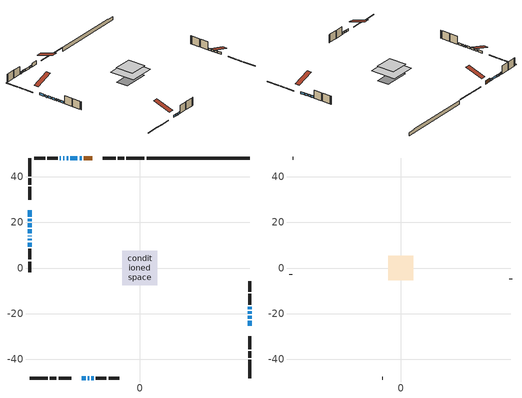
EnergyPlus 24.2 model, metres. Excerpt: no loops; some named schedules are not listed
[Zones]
conditioned space
 floor outside (Floor1 construction): -0.5,-0.5 -0.5,0.5 0.5,0.5 0.5,-0.5 z0.61
 floor adiabatic (AdiabaticFloorConstruction): -7.58,-7.58 -7.58,7.58 7.58,7.58 7.58,-7.58 z3.05
 floor foundation (Slab1 construction): -7.72,-3.55 -7.72,3.55 7.72,3.55 7.72,-3.55 z-1.75
 wall outside (RimJoist1 construction): 2.06,48.1 -5.82,48.1 / -48.1,-48.1 -40.22,-48.1 / -48.1,48.1 -48.1,40.22 / 48.1,-48.1 48.1,-40.22 z0.61:0.91
 wall outside (RimJoist2 construction): -6.75,48.1 -9.61,48.1 / -39.29,-48.1 -36.43,-48.1 / -48.1,39.29 -48.1,36.43 / 48.1,-39.29 48.1,-36.43 z0.61:0.91
 wall outside (RimJoist3 construction): -10.54,48.1 -16.14,48.1 / -35.5,-48.1 -29.9,-48.1 / -48.1,35.5 -48.1,29.9 / 48.1,-35.5 48.1,-29.9 z0.61:0.91
 wall outside (AdiabaticWallConstruction 1): -20.78,48.1 -24.48,48.1 z0.61:2.64
 wall outside (AdiabaticWallConstruction): -48.1,25.26 -48.1,22.45 / -25.41,48.1 -26.34,48.1 / -48.1,21.53 -48.1,20.41 / -48.1,19.49 -48.1,17.88 / -48.1,16.96 -48.1,15.14 / 48.1,-25.26 48.1,-23.06 / 48.1,-22.14 48.1,-20.83 / -25.26,-48.1 -23.67,-48.1 / -22.75,-48.1 -22.03,-48.1 / -27.27,48.1 -30.39,48.1 / -31.31,48.1 -32.03,48.1 / -48.1,14.21 -48.1,13.8 / -32.95,48.1 -33.55,48.1 / -34.48,48.1 -34.88,48.1 / -48.1,12.88 -48.1,12.08 / -48.1,11.15 -48.1,9.37 / 48.1,-19.91 48.1,-18.97 / 48.1,-18.04 48.1,-16.93 / -21.11,-48.1 -20.17,-48.1 z0.61:1.83
 wall outside (Wall1 construction): -35.81,48.1 -40.49,48.1 / -19.24,-48.1 -14.56,-48.1 / -48.1,8.44 -48.1,3.76 / 48.1,-16 48.1,-11.32 z0.61:5.49
 wall outside (Wall2 construction): -41.42,48.1 -46.03,48.1 / -13.63,-48.1 -9.02,-48.1 / -48.1,2.83 -48.1,-1.78 / 48.1,-10.39 48.1,-5.78 z0.61:5.49
 wall foundation (FoundationWall1 construction): 2.99,48.1,-1.75 2.99,48.1,0.61 43.59,48.1,0.61 43.59,48.1,0.23 48.1,48.1,0.23 48.1,48.1,-1.75
 window (WindowConstruction): -48.1,25.26 -48.1,22.46 z0.61:1.83
 window (WindowConstruction 6): -25.41,48.1 -26.34,48.1 z0.61:1.83
 window (WindowConstruction 7): -48.1,21.53 -48.1,20.41 z0.61:1.83
 window (WindowConstruction 8): -48.1,19.49 -48.1,17.89 z0.61:1.83
 window (WindowConstruction 9): -48.1,16.96 -48.1,15.14 z0.61:1.83
 window (WindowConstruction 10): 48.1,-25.26 48.1,-23.06 z0.61:1.83
 window (WindowConstruction 11): 48.1,-22.14 48.1,-20.83 z0.61:1.83
 window (WindowConstruction 12): -25.26,-48.1 -23.67,-48.1 z0.61:1.83
 window (WindowConstruction 13): -22.74,-48.1 -22.03,-48.1 z0.61:1.83
 window (WindowConstruction 14): -27.27,48.1 -30.39,48.1 z0.61:1.83
 window (WindowConstruction 15): -31.31,48.1 -32.03,48.1 z0.61:1.83
 window (WindowConstruction 16): -48.1,14.21 -48.1,13.81 z0.61:1.83
 window (WindowConstruction 17): -32.96,48.1 -33.55,48.1 z0.61:1.83
 window (WindowConstruction 18): -34.48,48.1 -34.88,48.1 z0.61:1.83
 window (WindowConstruction 1): -48.1,12.88 -48.1,12.08 z0.61:1.83
 window (WindowConstruction 2): -48.1,11.15 -48.1,9.37 z0.61:1.83
 window (WindowConstruction 3): 48.1,-19.9 48.1,-18.97 z0.61:1.83
 window (WindowConstruction 4): 48.1,-18.04 48.1,-16.93 z0.61:1.83
 window (WindowConstruction 5): -21.1,-48.1 -20.17,-48.1 z0.61:1.83
 door (Door): -20.78,48.1 -24.48,48.1 z0.61:2.64
 ceiling adiabatic (AdiabaticFloorConstruction): 7.58,-7.58 7.58,7.58 -7.58,7.58 -7.58,-7.58 z3.05
attic - vented
 floor to conditioned space (Floor2 construction Reversed): -5.43,-5.43 -5.43,5.43 5.43,5.43 5.43,-5.43 z5.49
 wall outside (Wall3 construction): -46.96,48.1 -47.17,48.1 / -8.09,-48.1 -7.88,-48.1 / -48.1,-2.71 -48.1,-2.92 / 48.1,-4.85 48.1,-4.64 z0.61:5.49
 roof outside (Roof1 construction): -19.85,48.1,5.49 -19.85,37.53,9.01 -17.07,37.53,9.01 -17.07,48.1,5.49; -26.18,-48.1,5.49 -26.18,-37.53,9.01 -28.97,-37.53,9.01 -28.97,-48.1,5.49; -48.1,26.18,5.49 -37.53,26.18,9.01 -37.53,28.97,9.01 -48.1,28.97,5.49; 48.1,-26.18,5.49 37.53,-26.18,9.01 37.53,-28.97,9.01 48.1,-28.97,5.49
[Building]
Building 1: Terrain=Suburbs
[Site:Location]
Moose Jaw CS_SK: Latitude {deg}=50.33; Longitude {deg}=-105.54; Time Zone {hr}=-6; Elevation {m}=577; Keep Site Location Information=Yes
[Site:GroundTemperature:Shallow]
-1.16478, -3.46141, -3.64533, -2.55546, 1.81975, 6.17459, 9.95, 12.3416, 12.5448, 10.5996, 6.92049, 2.69924
[Site:WaterMainsTemperature]
Calculation Method=Schedule; Temperature Schedule=mains temperature schedule
[Material] Roughness=Rough; Thermal Absorptance=0.9
Name | Thickness {m} | Conductivity {W/m-K} | Density {kg/m3} | Specific Heat {J/kg-K} | Solar Absorptance | Visible Absorptance
asphalt or fiberglass shingles | 0.00635 | 0.162714 | 1121.4 | 1465.45 | 0.84 | 0.84
ceiling loosefill ins | 0.254 | 0.0480833 | 16.02 | 1046.75 | 0.7 | 0.7
ceiling stud and cavity | 0.1397 | 0.116501 | 65.682 | 1177.47 | 0.7 | 0.7
concrete 4.0 in. | 0.1016 | 1.803125 | 2242.8 | 837.4 | 0.7 | 0.7
concrete 8.0 in. | 0.2032 | 1.803125 | 2242.8 | 837.4 | 0.7 | 0.7
door material | 0.04445 | 0.0451087 | 512.64 | 1214.23 | 0.7 | 0.7
exterior vertical ins | 0.00607534 | 0.029427 | 32.04 | 1214.23 | 0.7 | 0.7
floor covering | 0.0127 | 0.0433444 | 54.468 | 1339.84 | 0.6 | 0.6
floor rigid ins; rim joist rigid ins; wall rigid ins | 0.051816 | 0.029427 | 32.04 | 1214.23 | 0.7 | 0.7
floor rigid ins 1; wall rigid ins 1 | 0.512978 | 0.029427 | 32.04 | 1214.23 | 0.7 | 0.7
floor stud and cavity | 0.1397 | 0.102213 | 92.3553 | 1139.71 | 0.7 | 0.7
floor stud and cavity 1 | 0.1397 | 1.75129 | 37.0049 | 1207.88 | 0.7 | 0.7
furniture material conditioned space 1 | 0.1524 | 0.115458 | 640.8 | 1214.23 | 0.6 | 0.6
gypsum board | 0.0127 | 0.160291 | 801 | 837.4 | 0.6 | 0.6
gypsum board 1 | 0.0127 | 0.160291 | 801 | 837.4 | 0.7 | 0.7
osb sheathing 0.5 in. | 0.0127 | 0.115458 | 512.64 | 1214.23 | 0.7 | 0.7
osb sheathing 0.75 in. | 0.01905 | 0.115458 | 512.64 | 1214.23 | 0.7 | 0.7
osb sheathing 2.0 in. | 0.0508 | 0.115458 | 512.64 | 1214.23 | 0.7 | 0.7
rim joist stud and cavity | 0.0508 | 0.0440068 | 125.044 | 1163.47 | 0.6 | 0.6
rim joist stud and cavity 1 | 0.0508 | 0.271007 | 50.32683 | 1063.81 | 0.6 | 0.6
rim joist stud and cavity 2 | 0.0508 | 0.0310022 | 125.044 | 1163.47 | 0.6 | 0.6
wall stud and cavity | 0.1397 | 0.21045 | 139.0536 | 1170.24 | 0.7 | 0.7
wall stud and cavity 1 | 0.1397 | 0.216185 | 139.0536 | 1170.24 | 0.7 | 0.7
wall stud and cavity 2 | 0.0889 | 6.1454 | 50.32683 | 1063.81 | 0.6 | 0.6
wall stud and cavity 3 | 0.0889 | 0.380278 | 52.3479 | 1209.89 | 0.7 | 0.7
wall stud and cavity 4 | 0.0889 | 0.391764 | 83.0341 | 1211.67 | 0.7 | 0.7
wood siding | 0.0254 | 0.102417 | 544.68 | 1172.36 | 0 | 0
wood siding 1 | 0.00254 | 0.102417 | 544.68 | 1172.36 | 0 | 0
wood siding 2; wood siding 3; wood siding 4 | 0.0254 | 0.102417 | 544.68 | 1172.36 | 0.7 | 0.7
[WindowMaterial:SimpleGlazingSystem]
Name | U-Factor {W/m2-K} | Solar Heat Gain Coefficient
WindowMaterial | 2.93325 | 0.65
WindowMaterial 1 | 3.00253 | 0.58
WindowMaterial 10 | 2.99401 | 0.59
WindowMaterial 11 | 2.98322 | 0.61
WindowMaterial 2 | 2.90827 | 0.68
WindowMaterial 3 | 2.92587 | 0.66
WindowMaterial 4 | 2.99003 | 0.61
WindowMaterial 5 | 2.95142 | 0.64
WindowMaterial 6 | 2.96789 | 0.62
WindowMaterial 7 | 2.9378 | 0.65
WindowMaterial 8 | 2.963916 | 0.63
WindowMaterial 9 | 2.949721 | 0.64
[Construction]
AdiabaticFloorConstruction: floor stud and cavity 1, floor rigid ins 1, osb sheathing 0.75 in., floor covering
AdiabaticWallConstruction: wood siding 3, wall rigid ins 1, wall stud and cavity 3, gypsum board
AdiabaticWallConstruction 1: wood siding 4, wall rigid ins 1, wall stud and cavity 3, gypsum board
Door: door material
Floor1 construction: floor stud and cavity, floor rigid ins, osb sheathing 0.75 in., floor covering
Floor2 construction Reversed: gypsum board, ceiling stud and cavity, ceiling loosefill ins
FoundationWall1 construction: concrete 8.0 in., gypsum board 1
furniture construction conditioned space 1: furniture material conditioned space 1
PartitionWallConstruction: gypsum board, wall stud and cavity 4, gypsum board
RimJoist1 construction: wood siding 2, rim joist rigid ins, osb sheathing 2.0 in., rim joist stud and cavity
RimJoist2 construction: wood siding 2, rim joist stud and cavity 1
RimJoist3 construction: wood siding 2, osb sheathing 2.0 in., rim joist stud and cavity 2
Roof1 construction: asphalt or fiberglass shingles
Slab1 construction: concrete 4.0 in.
Wall1 construction: wood siding, wall rigid ins, osb sheathing 0.5 in., wall stud and cavity, gypsum board
Wall2 construction: wood siding, wall rigid ins, osb sheathing 0.5 in., wall stud and cavity 1, gypsum board
Wall3 construction: wood siding 1, wall stud and cavity 2
WindowConstruction; WindowConstruction 3; WindowConstruction 5; WindowConstruction 6: WindowMaterial
WindowConstruction 1: WindowMaterial 1
WindowConstruction 10; WindowConstruction 12; WindowConstruction 14: WindowMaterial 6
WindowConstruction 11: WindowMaterial 7
WindowConstruction 13: WindowMaterial 8
WindowConstruction 15: WindowMaterial 9
WindowConstruction 16; WindowConstruction 18: WindowMaterial 10
WindowConstruction 17: WindowMaterial 11
WindowConstruction 2: WindowMaterial 2
WindowConstruction 4; WindowConstruction 7: WindowMaterial 3
WindowConstruction 8: WindowMaterial 4
WindowConstruction 9: WindowMaterial 5
[Zone] Multiplier=1; Part of Total Floor Area=Yes
Name | Volume {m3}
attic - vented | 67.3855
conditioned space | 849.9
[Space]
Name | Zone | Volume {m3}
attic - vented 1 | attic - vented | 67.3855
conditioned space 1 | conditioned space | 849.9
[ZoneInfiltration:EffectiveLeakageArea]
infil attic - vented 1: Zone or Space=attic - vented 1; Schedule=Always On Discrete; Effective Air Leakage Area {cm2}=3926.67; Stack Coefficient=0.000584163; Wind Coefficient=1.633e-05
[ZoneMixing]
whole house fan mix: Zone or Space=attic - vented; Schedule=Always On Continuous; Design Flow Rate Calculation Method=Flow/Zone; Design Flow Rate {m3/s}=0; Source Zone or Space=conditioned space
[SurfaceProperty:ExposedFoundationPerimeter]
Slab1: Exposed Perimeter Calculation Method=TotalExposedPerimeter; Total Exposed Perimeter {m}=45.11
[InternalMass] Zone or ZoneList=conditioned space; Space or SpaceList=conditioned space 1
Name | Construction | Surface Area {m2}
furniture mass conditioned space 1 | furniture construction conditioned space 1 | 136.372
partition wall mass | PartitionWallConstruction | 340.93
[Lights]
interior lighting: Zone or ZoneList or Space or SpaceList=conditioned space 1; Schedule=interior lighting schedule; Design Level Calculation Method=LightingLevel; Lighting Level {W}=343.2; Return Air Fraction=0; Fraction Radiant=0.6; Fraction Visible=0.2; Fraction Replaceable=1
[People]
occupants: Zone or ZoneList or Space or SpaceList=conditioned space 1; Number of People Schedule=occupants schedule; Number of People Calculation Method=People; Number of People=3; Fraction Radiant=0.314171; Sensible Heat Fraction=0.56303; Activity Level Schedule=occupants activity schedule; Carbon Dioxide Generation Rate {m3/s-W}=0; Enable ASHRAE 55 Comfort Warnings=No; Mean Radiant Temperature Calculation Type=EnclosureAveraged
[ElectricEquipment] Zone or ZoneList or Space or SpaceList=conditioned space 1; Design Level Calculation Method=EquipmentLevel
Name | Schedule | Design Level {W} | Fraction Latent | Fraction Radiant | Fraction Lost
clothes dryer | clothes dryer schedule | 140.772 | 0.015 | 0.081 | 0.85
clothes washer | clothes washer schedule | 32.1985 | 0.03 | 0.162 | 0.7
cooking range | cooking range schedule | 215.147 | 0.08 | 0.432 | 0.2
dishwasher | dishwasher schedule | 66.8632 | 0.3 | 0.18 | 0.4
fridge | fridge schedule | 72.9452 | 0 | 0.6 | 0
mech vent house fan | mech vent house fan schedule | 0 | 0 | 0 | 1
mech vent house fan cfis | mech vent house fan cfis schedule | 0 | 0 | 0 | 0
misc plug loads | misc plug loads schedule | 494.7 | 0.045 | 0.513 | 0.1
whole house fan | Always On Discrete | 0 | 0 | 0 | 1
[OtherEquipment] Zone or ZoneList or Space or SpaceList=conditioned space 1; Design Level Calculation Method=EquipmentLevel
Name | Fuel Type | Schedule | Design Level {W} | Fraction Latent | Fraction Radiant | Fraction Lost
clothes dryer 1 | Electricity | clothes dryer schedule | 0 | 0.015 | 0.081 | 0.85
cooking range 1 | Electricity | cooking range schedule | 0 | 0.08 | 0.432 | 0.2
general water use latent | None | general water use schedule | 62.594 | 1 | 0 | 0
general water use sensible | None | general water use schedule | -61.6891 | 0 | 0.6 | 0
mech vent house fan latent load | None | Always On Discrete | 0 | 1 | 0 | 0
mech vent house fan sensible load | None | Always On Discrete | 0 | 0 | 0 | 0
water heater energy adjustment1 | NaturalGas | Always On Discrete | 0.01 | 0 | 0 | 1
[ZoneInfiltration:DesignFlowRate] Zone or ZoneList or Space or SpaceList=conditioned space 1; Schedule=Always On Discrete; Design Flow Rate Calculation Method=Flow/Zone; Design Flow Rate {m3/s}=0
infil flow; natural vent flow; whole house fan flow
[Foundation:Kiva]
Foundation Kiva 1: Initial Indoor Air Temperature {C}=21; Wall Height Above Grade {m}=0.609996; Wall Depth Below Slab {m}=0.2032; Custom Block Material Name 1=exterior vertical ins; Custom Block Depth 1 {m}=2.36001; Custom Block X Position 1 {m}=0.2159; Custom Block Z Position 1 {m}=0
[Foundation:Kiva:Settings]
Soil Conductivity {W/m-K}=0.849921; Soil Density {kg/m3}=1842.3; Soil Specific Heat {J/kg-K}=418.7; Ground Solar Absorptivity=0.9; Ground Thermal Absorptivity=0.9; Ground Surface Roughness {m}=0.03; Far-Field Width {m}=40; Deep-Ground Boundary Condition=ZeroFlux; Deep-Ground Depth {m}=40; Minimum Cell Dimension {m}=0.2; Maximum Cell Growth Coefficient=3; Simulation Timestep=Timestep
[Exterior:Lights]
exterior lighting: Schedule=exterior lighting schedule; Design Level {W}=75.6
[Schedule:Constant]
Name | Hourly Value
Always On Continuous; mech vent house fan schedule; mech vent house fan cfis schedule; Always On Discrete | 1
occupants activity schedule | 117.228
fridge schedule | 0
[Schedule:Week:Daily]
interior lighting schedule Week Rule - Jan1-Jan27: interior lighting schedule day, interior lighting schedule day, interior lighting schedule day, interior lighting schedule day, interior lighting schedule day, interior lighting schedule day, interior lighting schedule day, interior lighting schedule default day, interior lighting schedule default day, interior lighting schedule default day, interior lighting schedule default day, interior lighting schedule default day
interior lighting schedule Week Rule - Jan28-Feb3: interior lighting schedule day, interior lighting schedule day, interior lighting schedule day, interior lighting schedule day, interior lighting schedule day 1, interior lighting schedule day 1, interior lighting schedule day 1, interior lighting schedule default day, interior lighting schedule default day, interior lighting schedule default day, interior lighting schedule default day, interior lighting schedule default day
interior lighting schedule Week Rule - Feb4-Feb24: interior lighting schedule day 1, interior lighting schedule day 1, interior lighting schedule day 1, interior lighting schedule day 1, interior lighting schedule day 1, interior lighting schedule day 1, interior lighting schedule day 1, interior lighting schedule default day, interior lighting schedule default day, interior lighting schedule default day, interior lighting schedule default day, interior lighting schedule default day
interior lighting schedule Week Rule - Feb25-Mar3: interior lighting schedule day 1, interior lighting schedule day 1, interior lighting schedule day 1, interior lighting schedule day 1, interior lighting schedule day 2, interior lighting schedule day 2, interior lighting schedule day 2, interior lighting schedule default day, interior lighting schedule default day, interior lighting schedule default day, interior lighting schedule default day, interior lighting schedule default day
interior lighting schedule Week Rule - Mar4-Mar31: interior lighting schedule day 2, interior lighting schedule day 2, interior lighting schedule day 2, interior lighting schedule day 2, interior lighting schedule day 2, interior lighting schedule day 2, interior lighting schedule day 2, interior lighting schedule default day, interior lighting schedule default day, interior lighting schedule default day, interior lighting schedule default day, interior lighting schedule default day
interior lighting schedule Week Rule - Apr1-Apr28: interior lighting schedule day 3, interior lighting schedule day 3, interior lighting schedule day 3, interior lighting schedule day 3, interior lighting schedule day 3, interior lighting schedule day 3, interior lighting schedule day 3, interior lighting schedule default day, interior lighting schedule default day, interior lighting schedule default day, interior lighting schedule default day, interior lighting schedule default day
interior lighting schedule Week Rule - Apr29-May5: interior lighting schedule day 3, interior lighting schedule day 3, interior lighting schedule day 4, interior lighting schedule day 4, interior lighting schedule day 4, interior lighting schedule day 4, interior lighting schedule day 4, interior lighting schedule default day, interior lighting schedule default day, interior lighting schedule default day, interior lighting schedule default day, interior lighting schedule default day
interior lighting schedule Week Rule - May6-May26: interior lighting schedule day 4, interior lighting schedule day 4, interior lighting schedule day 4, interior lighting schedule day 4, interior lighting schedule day 4, interior lighting schedule day 4, interior lighting schedule day 4, interior lighting schedule default day, interior lighting schedule default day, interior lighting schedule default day, interior lighting schedule default day, interior lighting schedule default day
interior lighting schedule Week Rule - May27-Jun2: interior lighting schedule day 4, interior lighting schedule day 4, interior lighting schedule day 4, interior lighting schedule day 4, interior lighting schedule day 4, interior lighting schedule day 5, interior lighting schedule day 5, interior lighting schedule default day, interior lighting schedule default day, interior lighting schedule default day, interior lighting schedule default day, interior lighting schedule default day
interior lighting schedule Week Rule - Jun3-Jun30: interior lighting schedule day 5, interior lighting schedule day 5, interior lighting schedule day 5, interior lighting schedule day 5, interior lighting schedule day 5, interior lighting schedule day 5, interior lighting schedule day 5, interior lighting schedule default day, interior lighting schedule default day, interior lighting schedule default day, interior lighting schedule default day, interior lighting schedule default day
interior lighting schedule Week Rule - Jul1-Jul28: interior lighting schedule day 6, interior lighting schedule day 6, interior lighting schedule day 6, interior lighting schedule day 6, interior lighting schedule day 6, interior lighting schedule day 6, interior lighting schedule day 6, interior lighting schedule default day, interior lighting schedule default day, interior lighting schedule default day, interior lighting schedule default day, interior lighting schedule default day
interior lighting schedule Week Rule - Jul29-Aug4: interior lighting schedule day 6, interior lighting schedule day 6, interior lighting schedule day 6, interior lighting schedule day 7, interior lighting schedule day 7, interior lighting schedule day 7, interior lighting schedule day 7, interior lighting schedule default day, interior lighting schedule default day, interior lighting schedule default day, interior lighting schedule default day, interior lighting schedule default day
interior lighting schedule Week Rule - Aug5-Aug25: interior lighting schedule day 7, interior lighting schedule day 7, interior lighting schedule day 7, interior lighting schedule day 7, interior lighting schedule day 7, interior lighting schedule day 7, interior lighting schedule day 7, interior lighting schedule default day, interior lighting schedule default day, interior lighting schedule default day, interior lighting schedule default day, interior lighting schedule default day
interior lighting schedule Week Rule - Aug26-Sep1: interior lighting schedule day 7, interior lighting schedule day 7, interior lighting schedule day 7, interior lighting schedule day 7, interior lighting schedule day 7, interior lighting schedule day 7, interior lighting schedule day 8, interior lighting schedule default day, interior lighting schedule default day, interior lighting schedule default day, interior lighting schedule default day, interior lighting schedule default day
interior lighting schedule Week Rule - Sep2-Sep29: interior lighting schedule day 8, interior lighting schedule day 8, interior lighting schedule day 8, interior lighting schedule day 8, interior lighting schedule day 8, interior lighting schedule day 8, interior lighting schedule day 8, interior lighting schedule default day, interior lighting schedule default day, interior lighting schedule default day, interior lighting schedule default day, interior lighting schedule default day
interior lighting schedule Week Rule - Sep30-Oct6: interior lighting schedule day 8, interior lighting schedule day 9, interior lighting schedule day 9, interior lighting schedule day 9, interior lighting schedule day 9, interior lighting schedule day 9, interior lighting schedule day 9, interior lighting schedule default day, interior lighting schedule default day, interior lighting schedule default day, interior lighting schedule default day, interior lighting schedule default day
interior lighting schedule Week Rule - Oct7-Oct27: interior lighting schedule day 9, interior lighting schedule day 9, interior lighting schedule day 9, interior lighting schedule day 9, interior lighting schedule day 9, interior lighting schedule day 9, interior lighting schedule day 9, interior lighting schedule default day, interior lighting schedule default day, interior lighting schedule default day, interior lighting schedule default day, interior lighting schedule default day
interior lighting schedule Week Rule - Oct28-Nov3: interior lighting schedule day 9, interior lighting schedule day 9, interior lighting schedule day 9, interior lighting schedule day 9, interior lighting schedule day 10, interior lighting schedule day 10, interior lighting schedule day 10, interior lighting schedule default day, interior lighting schedule default day, interior lighting schedule default day, interior lighting schedule default day, interior lighting schedule default day
interior lighting schedule Week Rule - Nov4-Nov24: interior lighting schedule day 10, interior lighting schedule day 10, interior lighting schedule day 10, interior lighting schedule day 10, interior lighting schedule day 10, interior lighting schedule day 10, interior lighting schedule day 10, interior lighting schedule default day, interior lighting schedule default day, interior lighting schedule default day, interior lighting schedule default day, interior lighting schedule default day
interior lighting schedule Week Rule - Nov25-Dec1: interior lighting schedule day 10, interior lighting schedule day 10, interior lighting schedule day 10, interior lighting schedule day 10, interior lighting schedule day 10, interior lighting schedule day 10, interior lighting schedule day 11, interior lighting schedule default day, interior lighting schedule default day, interior lighting schedule default day, interior lighting schedule default day, interior lighting schedule default day
interior lighting schedule Week Rule - Dec2-Dec31: interior lighting schedule day 11, interior lighting schedule day 11, interior lighting schedule day 11, interior lighting schedule day 11, interior lighting schedule day 11, interior lighting schedule day 11, interior lighting schedule day 11, interior lighting schedule default day, interior lighting schedule default day, interior lighting schedule default day, interior lighting schedule default day, interior lighting schedule default day
occupants schedule Week Rule - Jan1-Dec31: occupants schedule day, occupants schedule day, occupants schedule day, occupants schedule day, occupants schedule day, occupants schedule day, occupants schedule day, occupants schedule default day, occupants schedule default day, occupants schedule default day, occupants schedule default day, occupants schedule default day
clothes dryer schedule Week Rule - Jan1-Dec31: clothes dryer schedule day, clothes dryer schedule day, clothes dryer schedule day, clothes dryer schedule day, clothes dryer schedule day, clothes dryer schedule day, clothes dryer schedule day, clothes dryer schedule default day, clothes dryer schedule default day, clothes dryer schedule default day, clothes dryer schedule default day, clothes dryer schedule default day
clothes washer schedule Week Rule - Jan1-Dec31: clothes washer schedule day, clothes washer schedule day, clothes washer schedule day, clothes washer schedule day, clothes washer schedule day, clothes washer schedule day, clothes washer schedule day, clothes washer schedule default day, clothes washer schedule default day, clothes washer schedule default day, clothes washer schedule default day, clothes washer schedule default day
cooking range schedule Week Rule - Jan1-Dec31: cooking range schedule day, cooking range schedule day, cooking range schedule day, cooking range schedule day, cooking range schedule day, cooking range schedule day, cooking range schedule day, cooking range schedule default day, cooking range schedule default day, cooking range schedule default day, cooking range schedule default day, cooking range schedule default day
dishwasher schedule Week Rule - Jan1-Dec31: dishwasher schedule day, dishwasher schedule day, dishwasher schedule day, dishwasher schedule day, dishwasher schedule day, dishwasher schedule day, dishwasher schedule day, dishwasher schedule default day, dishwasher schedule default day, dishwasher schedule default day, dishwasher schedule default day, dishwasher schedule default day
misc plug loads schedule Week Rule - Jan1-Dec31: misc plug loads schedule day, misc plug loads schedule day, misc plug loads schedule day, misc plug loads schedule day, misc plug loads schedule day, misc plug loads schedule day, misc plug loads schedule day, misc plug loads schedule default day, misc plug loads schedule default day, misc plug loads schedule default day, misc plug loads schedule default day, misc plug loads schedule default day
general water use schedule Week Rule - Jan1-Dec31: general water use schedule day, general water use schedule day, general water use schedule day, general water use schedule day, general water use schedule day, general water use schedule day, general water use schedule day, general water use schedule default day, general water use schedule default day, general water use schedule default day, general water use schedule default day, general water use schedule default day
exterior lighting schedule Week Rule - Jan1-Jan27: exterior lighting schedule day, exterior lighting schedule day, exterior lighting schedule day, exterior lighting schedule day, exterior lighting schedule day, exterior lighting schedule day, exterior lighting schedule day, exterior lighting schedule default day, exterior lighting schedule default day, exterior lighting schedule default day, exterior lighting schedule default day, exterior lighting schedule default day
exterior lighting schedule Week Rule - Jan28-Feb3: exterior lighting schedule day, exterior lighting schedule day, exterior lighting schedule day, exterior lighting schedule day, exterior lighting schedule day 1, exterior lighting schedule day 1, exterior lighting schedule day 1, exterior lighting schedule default day, exterior lighting schedule default day, exterior lighting schedule default day, exterior lighting schedule default day, exterior lighting schedule default day
exterior lighting schedule Week Rule - Feb4-Feb24: exterior lighting schedule day 1, exterior lighting schedule day 1, exterior lighting schedule day 1, exterior lighting schedule day 1, exterior lighting schedule day 1, exterior lighting schedule day 1, exterior lighting schedule day 1, exterior lighting schedule default day, exterior lighting schedule default day, exterior lighting schedule default day, exterior lighting schedule default day, exterior lighting schedule default day
exterior lighting schedule Week Rule - Feb25-Mar3: exterior lighting schedule day 1, exterior lighting schedule day 1, exterior lighting schedule day 1, exterior lighting schedule day 1, exterior lighting schedule day 2, exterior lighting schedule day 2, exterior lighting schedule day 2, exterior lighting schedule default day, exterior lighting schedule default day, exterior lighting schedule default day, exterior lighting schedule default day, exterior lighting schedule default day
exterior lighting schedule Week Rule - Mar4-Mar31: exterior lighting schedule day 2, exterior lighting schedule day 2, exterior lighting schedule day 2, exterior lighting schedule day 2, exterior lighting schedule day 2, exterior lighting schedule day 2, exterior lighting schedule day 2, exterior lighting schedule default day, exterior lighting schedule default day, exterior lighting schedule default day, exterior lighting schedule default day, exterior lighting schedule default day
exterior lighting schedule Week Rule - Apr1-Apr28: exterior lighting schedule day 3, exterior lighting schedule day 3, exterior lighting schedule day 3, exterior lighting schedule day 3, exterior lighting schedule day 3, exterior lighting schedule day 3, exterior lighting schedule day 3, exterior lighting schedule default day, exterior lighting schedule default day, exterior lighting schedule default day, exterior lighting schedule default day, exterior lighting schedule default day
exterior lighting schedule Week Rule - Apr29-May5: exterior lighting schedule day 3, exterior lighting schedule day 3, exterior lighting schedule day 4, exterior lighting schedule day 4, exterior lighting schedule day 4, exterior lighting schedule day 4, exterior lighting schedule day 4, exterior lighting schedule default day, exterior lighting schedule default day, exterior lighting schedule default day, exterior lighting schedule default day, exterior lighting schedule default day
exterior lighting schedule Week Rule - May6-May26: exterior lighting schedule day 4, exterior lighting schedule day 4, exterior lighting schedule day 4, exterior lighting schedule day 4, exterior lighting schedule day 4, exterior lighting schedule day 4, exterior lighting schedule day 4, exterior lighting schedule default day, exterior lighting schedule default day, exterior lighting schedule default day, exterior lighting schedule default day, exterior lighting schedule default day
exterior lighting schedule Week Rule - May27-Jun2: exterior lighting schedule day 4, exterior lighting schedule day 4, exterior lighting schedule day 4, exterior lighting schedule day 4, exterior lighting schedule day 4, exterior lighting schedule day 5, exterior lighting schedule day 5, exterior lighting schedule default day, exterior lighting schedule default day, exterior lighting schedule default day, exterior lighting schedule default day, exterior lighting schedule default day
exterior lighting schedule Week Rule - Jun3-Jun30: exterior lighting schedule day 5, exterior lighting schedule day 5, exterior lighting schedule day 5, exterior lighting schedule day 5, exterior lighting schedule day 5, exterior lighting schedule day 5, exterior lighting schedule day 5, exterior lighting schedule default day, exterior lighting schedule default day, exterior lighting schedule default day, exterior lighting schedule default day, exterior lighting schedule default day
exterior lighting schedule Week Rule - Jul1-Jul28: exterior lighting schedule day 6, exterior lighting schedule day 6, exterior lighting schedule day 6, exterior lighting schedule day 6, exterior lighting schedule day 6, exterior lighting schedule day 6, exterior lighting schedule day 6, exterior lighting schedule default day, exterior lighting schedule default day, exterior lighting schedule default day, exterior lighting schedule default day, exterior lighting schedule default day
exterior lighting schedule Week Rule - Jul29-Aug4: exterior lighting schedule day 6, exterior lighting schedule day 6, exterior lighting schedule day 6, exterior lighting schedule day 7, exterior lighting schedule day 7, exterior lighting schedule day 7, exterior lighting schedule day 7, exterior lighting schedule default day, exterior lighting schedule default day, exterior lighting schedule default day, exterior lighting schedule default day, exterior lighting schedule default day
exterior lighting schedule Week Rule - Aug5-Aug25: exterior lighting schedule day 7, exterior lighting schedule day 7, exterior lighting schedule day 7, exterior lighting schedule day 7, exterior lighting schedule day 7, exterior lighting schedule day 7, exterior lighting schedule day 7, exterior lighting schedule default day, exterior lighting schedule default day, exterior lighting schedule default day, exterior lighting schedule default day, exterior lighting schedule default day
exterior lighting schedule Week Rule - Aug26-Sep1: exterior lighting schedule day 7, exterior lighting schedule day 7, exterior lighting schedule day 7, exterior lighting schedule day 7, exterior lighting schedule day 7, exterior lighting schedule day 7, exterior lighting schedule day 8, exterior lighting schedule default day, exterior lighting schedule default day, exterior lighting schedule default day, exterior lighting schedule default day, exterior lighting schedule default day
exterior lighting schedule Week Rule - Sep2-Sep29: exterior lighting schedule day 8, exterior lighting schedule day 8, exterior lighting schedule day 8, exterior lighting schedule day 8, exterior lighting schedule day 8, exterior lighting schedule day 8, exterior lighting schedule day 8, exterior lighting schedule default day, exterior lighting schedule default day, exterior lighting schedule default day, exterior lighting schedule default day, exterior lighting schedule default day
exterior lighting schedule Week Rule - Sep30-Oct6: exterior lighting schedule day 8, exterior lighting schedule day 9, exterior lighting schedule day 9, exterior lighting schedule day 9, exterior lighting schedule day 9, exterior lighting schedule day 9, exterior lighting schedule day 9, exterior lighting schedule default day, exterior lighting schedule default day, exterior lighting schedule default day, exterior lighting schedule default day, exterior lighting schedule default day
exterior lighting schedule Week Rule - Oct7-Oct27: exterior lighting schedule day 9, exterior lighting schedule day 9, exterior lighting schedule day 9, exterior lighting schedule day 9, exterior lighting schedule day 9, exterior lighting schedule day 9, exterior lighting schedule day 9, exterior lighting schedule default day, exterior lighting schedule default day, exterior lighting schedule default day, exterior lighting schedule default day, exterior lighting schedule default day
exterior lighting schedule Week Rule - Oct28-Nov3: exterior lighting schedule day 9, exterior lighting schedule day 9, exterior lighting schedule day 9, exterior lighting schedule day 9, exterior lighting schedule day 10, exterior lighting schedule day 10, exterior lighting schedule day 10, exterior lighting schedule default day, exterior lighting schedule default day, exterior lighting schedule default day, exterior lighting schedule default day, exterior lighting schedule default day
exterior lighting schedule Week Rule - Nov4-Nov24: exterior lighting schedule day 10, exterior lighting schedule day 10, exterior lighting schedule day 10, exterior lighting schedule day 10, exterior lighting schedule day 10, exterior lighting schedule day 10, exterior lighting schedule day 10, exterior lighting schedule default day, exterior lighting schedule default day, exterior lighting schedule default day, exterior lighting schedule default day, exterior lighting schedule default day
exterior lighting schedule Week Rule - Nov25-Dec1: exterior lighting schedule day 10, exterior lighting schedule day 10, exterior lighting schedule day 10, exterior lighting schedule day 10, exterior lighting schedule day 10, exterior lighting schedule day 10, exterior lighting schedule day 11, exterior lighting schedule default day, exterior lighting schedule default day, exterior lighting schedule default day, exterior lighting schedule default day, exterior lighting schedule default day
[Schedule:Year]
interior lighting schedule: interior lighting schedule Week Rule - Jan1-Jan27, 1, 1, 1, 27, interior lighting schedule Week Rule - Jan28-Feb3, 1, 28, 2, 3, interior lighting schedule Week Rule - Feb4-Feb24, 2, 4, 2, 24, interior lighting schedule Week Rule - Feb25-Mar3, 2, 25, 3, 3, interior lighting schedule Week Rule - Mar4-Mar31, 3, 4, 3, 31, interior lighting schedule Week Rule - Apr1-Apr28, 4, 1, 4, 28, interior lighting schedule Week Rule - Apr29-May5, 4, 29, 5, 5, interior lighting schedule Week Rule - May6-May26, 5, 6, 5, 26, interior lighting schedule Week Rule - May27-Jun2, 5, 27, 6, 2, interior lighting schedule Week Rule - Jun3-Jun30, 6, 3, 6, 30, interior lighting schedule Week Rule - Jul1-Jul28, 7, 1, 7, 28, interior lighting schedule Week Rule - Jul29-Aug4, 7, 29, 8, 4, interior lighting schedule Week Rule - Aug5-Aug25, 8, 5, 8, 25, interior lighting schedule Week Rule - Aug26-Sep1, 8, 26, 9, 1, interior lighting schedule Week Rule - Sep2-Sep29, 9, 2, 9, 29, interior lighting schedule Week Rule - Sep30-Oct6, 9, 30, 10, 6, interior lighting schedule Week Rule - Oct7-Oct27, 10, 7, 10, 27, interior lighting schedule Week Rule - Oct28-Nov3, 10, 28, 11, 3, interior lighting schedule Week Rule - Nov4-Nov24, 11, 4, 11, 24, interior lighting schedule Week Rule - Nov25-Dec1, 11, 25, 12, 1, interior lighting schedule Week Rule - Dec2-Dec31, 12, 2, 12, 31
occupants schedule: occupants schedule Week Rule - Jan1-Dec31, 1, 1, 12, 31
clothes dryer schedule: clothes dryer schedule Week Rule - Jan1-Dec31, 1, 1, 12, 31
clothes washer schedule: clothes washer schedule Week Rule - Jan1-Dec31, 1, 1, 12, 31
cooking range schedule: cooking range schedule Week Rule - Jan1-Dec31, 1, 1, 12, 31
dishwasher schedule: dishwasher schedule Week Rule - Jan1-Dec31, 1, 1, 12, 31
misc plug loads schedule: misc plug loads schedule Week Rule - Jan1-Dec31, 1, 1, 12, 31
general water use schedule: general water use schedule Week Rule - Jan1-Dec31, 1, 1, 12, 31
exterior lighting schedule: exterior lighting schedule Week Rule - Jan1-Jan27, 1, 1, 1, 27, exterior lighting schedule Week Rule - Jan28-Feb3, 1, 28, 2, 3, exterior lighting schedule Week Rule - Feb4-Feb24, 2, 4, 2, 24, exterior lighting schedule Week Rule - Feb25-Mar3, 2, 25, 3, 3, exterior lighting schedule Week Rule - Mar4-Mar31, 3, 4, 3, 31, exterior lighting schedule Week Rule - Apr1-Apr28, 4, 1, 4, 28, exterior lighting schedule Week Rule - Apr29-May5, 4, 29, 5, 5, exterior lighting schedule Week Rule - May6-May26, 5, 6, 5, 26, exterior lighting schedule Week Rule - May27-Jun2, 5, 27, 6, 2, exterior lighting schedule Week Rule - Jun3-Jun30, 6, 3, 6, 30, exterior lighting schedule Week Rule - Jul1-Jul28, 7, 1, 7, 28, exterior lighting schedule Week Rule - Jul29-Aug4, 7, 29, 8, 4, exterior lighting schedule Week Rule - Aug5-Aug25, 8, 5, 8, 25, exterior lighting schedule Week Rule - Aug26-Sep1, 8, 26, 9, 1, exterior lighting schedule Week Rule - Sep2-Sep29, 9, 2, 9, 29, exterior lighting schedule Week Rule - Sep30-Oct6, 9, 30, 10, 6, exterior lighting schedule Week Rule - Oct7-Oct27, 10, 7, 10, 27, exterior lighting schedule Week Rule - Oct28-Nov3, 10, 28, 11, 3, exterior lighting schedule Week Rule - Nov4-Nov24, 11, 4, 11, 24, exterior lighting schedule Week Rule - Nov25-Dec1, 11, 25, 12, 1, exterior lighting schedule Week Rule - Dec2-Dec31, 12, 2, 12, 31
[Schedule:Compact]
mains temperature schedule: Through: 01/01, For: AllDays, Until: 24:00, 4.35944, Through: 01/02, For: AllDays, Until: 24:00, 4.28667, Through: 01/03, For: AllDays, Until: 24:00, 4.215, Through: 01/04, For: AllDays, Until: 24:00, 4.14444, Through: 01/05, For: AllDays, Until: 24:00, 4.07444, Through: 01/06, For: AllDays, Until: 24:00, 4.00611, Through: 01/07, For: AllDays, Until: 24:00, 3.93833, Through: 01/08, For: AllDays, Until: 24:00, 3.87167, Through: 01/09, For: AllDays, Until: 24:00, 3.80611, Through: 01/10, For: AllDays, Until: 24:00, 3.74222, Through: 01/11, For: AllDays, Until: 24:00, 3.67889, Through: 01/12, For: AllDays, Until: 24:00, 3.61667, Through: 01/13, For: AllDays, Until: 24:00, 3.55611, Through: 01/14, For: AllDays, Until: 24:00, 3.49667, Through: 01/15, For: AllDays, Until: 24:00, 3.43833, Through: 01/16, For: AllDays, Until: 24:00, 3.38111, Through: 01/17, For: AllDays, Until: 24:00, 3.325, Through: 01/18, For: AllDays, Until: 24:00, 3.27056, Through: 01/19, For: AllDays, Until: 24:00, 3.21722, Through: 01/20, For: AllDays, Until: 24:00, 3.16556, Through: 01/21, For: AllDays, Until: 24:00, 3.11444, Through: 01/22, For: AllDays, Until: 24:00, 3.065, Through: 01/23, For: AllDays, Until: 24:00, 3.01722, Through: 01/24, For: AllDays, Until: 24:00, 2.97056, Through: 01/25, For: AllDays, Until: 24:00, 2.92556, Through: 01/26, For: AllDays, Until: 24:00, 2.88167, Through: 01/27, For: AllDays, Until: 24:00, 2.83889, Through: 01/28, For: AllDays, Until: 24:00, 2.79778, Through: 01/29, For: AllDays, Until: 24:00, 2.75833, Through: 01/30, For: AllDays, Until: 24:00, 2.72, Through: 01/31, For: AllDays, Until: 24:00, 2.68333, Through: 02/01, For: AllDays, Until: 24:00, 2.64833, Through: 02/02, For: AllDays, Until: 24:00, 2.61444, Through: 02/03, For: AllDays, Until: 24:00, 2.58222, Through: 02/04, For: AllDays, Until: 24:00, 2.55111, Through: 02/05, For: AllDays, Until: 24:00, 2.52222, Through: 02/06, For: AllDays, Until: 24:00, 2.49444, Through: 02/07, For: AllDays, Until: 24:00, 2.46778, Through: 02/08, For: AllDays, Until: 24:00, 2.44333, Through: 02/09, For: AllDays, Until: 24:00, 2.42, Through: 02/10, For: AllDays, Until: 24:00, 2.39833, Through: 02/11, For: AllDays, Until: 24:00, 2.37833, Through: 02/12, For: AllDays, Until: 24:00, 2.35944, Through: 02/13, For: AllDays, Until: 24:00, 2.34278, Through: 02/14, For: AllDays, Until: 24:00, 2.32722, Through: 02/15, For: AllDays, Until: 24:00, 2.31333, Through: 02/16, For: AllDays, Until: 24:00, 2.30111, Through: 02/17, For: AllDays, Until: 24:00, 2.29, Through: 02/18, For: AllDays, Until: 24:00, 2.28111, Through: 02/19, For: AllDays, Until: 24:00, 2.27333, Through: 02/20, For: AllDays, Until: 24:00, 2.26722, Through: 02/21, For: AllDays, Until: 24:00, 2.26278, Through: 02/22, For: AllDays, Until: 24:00, 2.26, Through: 02/23, For: AllDays, Until: 24:00, 2.25889, Through: 02/24, For: AllDays, Until: 24:00, 2.25944, Through: 02/25, For: AllDays, Until: 24:00, 2.26111, Through: 02/26, For: AllDays, Until: 24:00, 2.26444, Through: 02/27, For: AllDays, Until: 24:00, 2.27, Through: 02/28, For: AllDays, Until: 24:00, 2.27667, Through: 03/01, For: AllDays, Until: 24:00, 2.285, Through: 03/02, For: AllDays, Until: 24:00, 2.29444, Through: 03/03, For: AllDays, Until: 24:00, 2.30611, Through: 03/04, For: AllDays, Until: 24:00, 2.31889, Through: 03/05, For: AllDays, Until: 24:00, 2.33389, Through: 03/06, For: AllDays, Until: 24:00, 2.35, Through: 03/07, For: AllDays, Until: 24:00, 2.36778, Through: 03/08, For: AllDays, Until: 24:00, 2.38667, Through: 03/09, For: AllDays, Until: 24:00, 2.40778, Through: 03/10, For: AllDays, Until: 24:00, 2.43, Through: 03/11, For: AllDays, Until: 24:00, 2.45389, Through: 03/12, For: AllDays, Until: 24:00, 2.47944, Through: 03/13, For: AllDays, Until: 24:00, 2.50611, Through: 03/14, For: AllDays, Until: 24:00, 2.53444, Through: 03/15, For: AllDays, Until: 24:00, 2.56444, Through: 03/16, For: AllDays, Until: 24:00, 2.59611, Through: 03/17, For: AllDays, Until: 24:00, 2.62889, Through: 03/18, For: AllDays, Until: 24:00, 2.66333, Through: 03/19, For: AllDays, Until: 24:00, 2.69944, Through: 03/20, For: AllDays, Until: 24:00, 2.73667, Through: 03/21, For: AllDays, Until: 24:00, 2.77556, Through: 03/22, For: AllDays, Until: 24:00, 2.81556, Through: 03/23, For: AllDays, Until: 24:00, 2.85722, Through: 03/24, For: AllDays, Until: 24:00, 2.90056, Through: 03/25, For: AllDays, Until: 24:00, 2.945, Through: 03/26, For: AllDays, Until: 24:00, 2.99111, Through: 03/27, For: AllDays, Until: 24:00, 3.03833, Through: 03/28, For: AllDays, Until: 24:00, 3.08667, Through: 03/29, For: AllDays, Until: 24:00, 3.13667, Through: 03/30, For: AllDays, Until: 24:00, 3.18778, Through: 03/31, For: AllDays, Until: 24:00, 3.24056, Through: 04/01, For: AllDays, Until: 24:00, 3.29444, Through: 04/02, For: AllDays, Until: 24:00, 3.34944, Through: 04/03, For: AllDays, Until: 24:00, 3.40611, Through: 04/04, For: AllDays, Until: 24:00, 3.46333, Through: 04/05, For: AllDays, Until: 24:00, 3.52222, Through: 04/06, For: AllDays, Until: 24:00, 3.58278, Through: 04/07, For: AllDays, Until: 24:00, 3.64389, Through: 04/08, For: AllDays, Until: 24:00, 3.70611, Through: 04/09, For: AllDays, Until: 24:00, 3.77, Through: 04/10, For: AllDays, Until: 24:00, 3.835, Through: 04/11, For: AllDays, Until: 24:00, 3.90056, Through: 04/12, For: AllDays, Until: 24:00, 3.96778, Through: 04/13, For: AllDays, Until: 24:00, 4.03556, Through: 04/14, For: AllDays, Until: 24:00, 4.105, Through: 04/15, For: AllDays, Until: 24:00, 4.175, Through: 04/16, For: AllDays, Until: 24:00, 4.24611, Through: 04/17, For: AllDays, Until: 24:00, 4.31833, Through: 04/18, For: AllDays, Until: 24:00, 4.39167, Through: 04/19, For: AllDays, Until: 24:00, 4.46611, Through: 04/20, For: AllDays, Until: 24:00, 4.54111, Through: 04/21, For: AllDays, Until: 24:00, 4.61722, Through: 04/22, For: AllDays, Until: 24:00, 4.69389, Through: 04/23, For: AllDays, Until: 24:00, 4.77167, Through: 04/24, For: AllDays, Until: 24:00, 4.85, Through: 04/25, For: AllDays, Until: 24:00, 4.92944, Through: 04/26, For: AllDays, Until: 24:00, 5.01, Through: 04/27, For: AllDays, Until: 24:00, 5.09111, Through: 04/28, For: AllDays, Until: 24:00, 5.17278, Through: 04/29, For: AllDays, Until: 24:00, 5.255, Through: 04/30, For: AllDays, Until: 24:00, 5.33833, Through: 05/01, For: AllDays, Until: 24:00, 5.42222, Through: 05/02, For: AllDays, Until: 24:00, 5.50667, Through: 05/03, For: AllDays, Until: 24:00, 5.59167, Through: 05/04, For: AllDays, Until: 24:00, 5.67722, Through: 05/05, For: AllDays, Until: 24:00, 5.76389, Through: 05/06, For: AllDays, Until: 24:00, 5.85056, Through: 05/07, For: AllDays, Until: 24:00, 5.93778, Through: 05/08, For: AllDays, Until: 24:00, 6.02556, Through: 05/09, For: AllDays, Until: 24:00, 6.11389, Through: 05/10, For: AllDays, Until: 24:00, 6.20278, Through: 05/11, For: AllDays, Until: 24:00, 6.29222, Through: 05/12, For: AllDays, Until: 24:00, 6.38167, Through: 05/13, For: AllDays, Until: 24:00, 6.47167, Through: 05/14, For: AllDays, Until: 24:00, 6.56222, Through: 05/15, For: AllDays, Until: 24:00, 6.65278, Through: 05/16, For: AllDays, Until: 24:00, 6.74333, Through: 05/17, For: AllDays, Until: 24:00, 6.83444, Through: 05/18, For: AllDays, Until: 24:00, 6.92611, Through: 05/19, For: AllDays, Until: 24:00, 7.01778, Through: 05/20, For: AllDays, Until: 24:00, 7.10944, Through: 05/21, For: AllDays, Until: 24:00, 7.20167, Through: 05/22, For: AllDays, Until: 24:00, 7.29333, Through: 05/23, For: AllDays, Until: 24:00, 7.38556, Through: 05/24, For: AllDays, Until: 24:00, 7.47778, Through: 05/25, For: AllDays, Until: 24:00, 7.57, Through: 05/26, For: AllDays, Until: 24:00, 7.66222, Through: 05/27, For: AllDays, Until: 24:00, 7.75444, Through: 05/28, For: AllDays, Until: 24:00, 7.84722, Through: 05/29, For: AllDays, Until: 24:00, 7.93889, Through: 05/30, For: AllDays, Until: 24:00, 8.03111, Through: 05/31, For: AllDays, Until: 24:00, 8.12333, Through: 06/01, For: AllDays, Until: 24:00, 8.215, Through: 06/02, For: AllDays, Until: 24:00, 8.30667, Through: 06/03, For: AllDays, Until: 24:00, 8.39778, Through: 06/04, For: AllDays, Until: 24:00, 8.48944, Through: 06/05, For: AllDays, Until: 24:00, 8.58, Through: 06/06, For: AllDays, Until: 24:00, 8.67056, Through: 06/07, For: AllDays, Until: 24:00, 8.76111, Through: 06/08, For: AllDays, Until: 24:00, 8.85111, Through: 06/09, For: AllDays, Until: 24:00, 8.94056, Through: 06/10, For: AllDays, Until: 24:00, 9.03, Through: 06/11, For: AllDays, Until: 24:00, 9.11889, Through: 06/12, For: AllDays, Until: 24:00, 9.20722, Through: 06/13, For: AllDays, Until: 24:00, 9.295, Through: 06/14, For: AllDays, Until: 24:00, 9.38278, Through: 06/15, For: AllDays, Until: 24:00, 9.46944, Through: 06/16, For: AllDays, Until: 24:00, 9.55611, Through: 06/17, For: AllDays, Until: 24:00, 9.64167, Through: 06/18, For: AllDays, Until: 24:00, 9.72667, Through: 06/19, For: AllDays, Until: 24:00, 9.81167, Through: 06/20, For: AllDays, Until: 24:00, 9.89556, Through: 06/21, For: AllDays, Until: 24:00, 9.97889, Through: 06/22, For: AllDays, Until: 24:00, 10.0611, Through: 06/23, For: AllDays, Until: 24:00, 10.1428, Through: 06/24, For: AllDays, Until: 24:00, 10.2239, Through: 06/25, For: AllDays, Until: 24:00, 10.3044, Through: 06/26, For: AllDays, Until: 24:00, 10.3839, Through: 06/27, For: AllDays, Until: 24:00, 10.4628, Through: 06/28, For: AllDays, Until: 24:00, 10.5406, Through: 06/29, For: AllDays, Until: 24:00, 10.6172, Through: 06/30, For: AllDays, Until: 24:00, 10.6933, Through: 07/01, For: AllDays, Until: 24:00, 10.7689, Through: 07/02, For: AllDays, Until: 24:00, 10.8428, Through: 07/03, For: AllDays, Until: 24:00, 10.9161, Through: 07/04, For: AllDays, Until: 24:00, 10.9889, Through: 07/05, For: AllDays, Until: 24:00, 11.06, Through: 07/06, For: AllDays, Until: 24:00, 11.1306, Through: 07/07, For: AllDays, Until: 24:00, 11.1994, Through: 07/08, For: AllDays, Until: 24:00, 11.2678, Through: 07/09, For: AllDays, Until: 24:00, 11.335, Through: 07/10, For: AllDays, Until: 24:00, 11.4011, Through: 07/11, For: AllDays, Until: 24:00, 11.4661, Through: 07/12, For: AllDays, Until: 24:00, 11.5294, Through: 07/13, For: AllDays, Until: 24:00, 11.5922, Through: 07/14, For: AllDays, Until: 24:00, 11.6539, Through: 07/15, For: AllDays, Until: 24:00, 11.7139, Through: 07/16, For: AllDays, Until: 24:00, 11.7728, Through: 07/17, For: AllDays, Until: 24:00, 11.8306, Through: 07/18, For: AllDays, Until: 24:00, 11.8872, Through: 07/19, For: AllDays, Until: 24:00, 11.9428, Through: 07/20, For: AllDays, Until: 24:00, 11.9967, Through: 07/21, For: AllDays, Until: 24:00, 12.0494, Through: 07/22, For: AllDays, Until: 24:00, 12.1011, Through: 07/23, For: AllDays, Until: 24:00, 12.1511, Through: 07/24, For: AllDays, Until: 24:00, 12.1994, Through: 07/25, For: AllDays, Until: 24:00, 12.2472, Through: 07/26, For: AllDays, Until: 24:00, 12.2933, Through: 07/27, For: AllDays, Until: 24:00, 12.3378, Through: 07/28, For: AllDays, Until: 24:00, 12.3811, Through: 07/29, For: AllDays, Until: 24:00, 12.4228, Through: 07/30, For: AllDays, Until: 24:00, 12.4633, Through: 07/31, For: AllDays, Until: 24:00, 12.5022, Through: 08/01, For: AllDays, Until: 24:00, 12.5394, Through: 08/02, For: AllDays, Until: 24:00, 12.5756, Through: 08/03, For: AllDays, Until: 24:00, 12.6106, Through: 08/04, For: AllDays, Until: 24:00, 12.6433, Through: 08/05, For: AllDays, Until: 24:00, 12.675, Through: 08/06, For: AllDays, Until: 24:00, 12.7056, Through: 08/07, For: AllDays, Until: 24:00, 12.7339, Through: 08/08, For: AllDays, Until: 24:00, 12.7611, Through: 08/09, For: AllDays, Until: 24:00, 12.7867, Through: 08/10, For: AllDays, Until: 24:00, 12.8106, Through: 08/11, For: AllDays, Until: 24:00, 12.8333, Through: 08/12, For: AllDays, Until: 24:00, 12.8544, Through: 08/13, For: AllDays, Until: 24:00, 12.8739, Through: 08/14, For: AllDays, Until: 24:00, 12.8917, Through: 08/15, For: AllDays, Until: 24:00, 12.9078, Through: 08/16, For: AllDays, Until: 24:00, 12.9228, Through: 08/17, For: AllDays, Until: 24:00, 12.9361, Through: 08/18, For: AllDays, Until: 24:00, 12.9478, Through: 08/19, For: AllDays, Until: 24:00, 12.9578, Through: 08/20, For: AllDays, Until: 24:00, 12.9661, Through: 08/21, For: AllDays, Until: 24:00, 12.9728, Through: 08/22, For: AllDays, Until: 24:00, 12.9783, Through: 08/23, For: AllDays, Until: 24:00, 12.9822, Through: 08/24, For: AllDays, Until: 24:00, 12.9839, Through: 08/25, For: AllDays, Until: 24:00, 12.9844, Through: 08/26, For: AllDays, Until: 24:00, 12.9833, Through: 08/27, For: AllDays, Until: 24:00, 12.9811, Through: 08/28, For: AllDays, Until: 24:00, 12.9767, Through: 08/29, For: AllDays, Until: 24:00, 12.9711, Through: 08/30, For: AllDays, Until: 24:00, 12.9633, Through: 08/31, For: AllDays, Until: 24:00, 12.9544, Through: 09/01, For: AllDays, Until: 24:00, 12.9439, Through: 09/02, For: AllDays, Until: 24:00, 12.9317, Through: 09/03, For: AllDays, Until: 24:00, 12.9183, Through: 09/04, For: AllDays, Until: 24:00, 12.9028, Through: 09/05, For: AllDays, Until: 24:00, 12.8861, Through: 09/06, For: AllDays, Until: 24:00, 12.8678, Through: 09/07, For: AllDays, Until: 24:00, 12.8478, Through: 09/08, For: AllDays, Until: 24:00, 12.8261, Through: 09/09, For: AllDays, Until: 24:00, 12.8033, Through: 09/10, For: AllDays, Until: 24:00, 12.7783, Through: 09/11, For: AllDays, Until: 24:00, 12.7522, Through: 09/12, For: AllDays, Until: 24:00, 12.725, Through: 09/13, For: AllDays, Until: 24:00, 12.6956, Through: 09/14, For: AllDays, Until: 24:00, 12.665, Through: 09/15, For: AllDays, Until: 24:00, 12.6328, Through: 09/16, For: AllDays, Until: 24:00, 12.5994, Through: 09/17, For: AllDays, Until: 24:00, 12.5644, Through: 09/18, For: AllDays, Until: 24:00, 12.5278, Through: 09/19, For: AllDays, Until: 24:00, 12.4894, Through: 09/20, For: AllDays, Until: 24:00, 12.45, Through: 09/21, For: AllDays, Until: 24:00, 12.4094, Through: 09/22, For: AllDays, Until: 24:00, 12.3672, Through: 09/23, For: AllDays, Until: 24:00, 12.3233, Through: 09/24, For: AllDays, Until: 24:00, 12.2783, Through: 09/25, For: AllDays, Until: 24:00, 12.2317, Through: 09/26, For: AllDays, Until: 24:00, 12.1839, Through: 09/27, For: AllDays, Until: 24:00, 12.1344, Through: 09/28, For: AllDays, Until: 24:00, 12.0844, Through: 09/29, For: AllDays, Until: 24:00, 12.0322, Through: 09/30, For: AllDays, Until: 24:00, 11.9794, Through: 10/01, For: AllDays, Until: 24:00, 11.925, Through: 10/02, For: AllDays, Until: 24:00, 11.8689, Through: 10/03, For: AllDays, Until: 24:00, 11.8122, Through: 10/04, For: AllDays, Until: 24:00, 11.7539, Through: 10/05, For: AllDays, Until: 24:00, 11.6944, Through: 10/06, For: AllDays, Until: 24:00, 11.6339, Through: 10/07, For: AllDays, Until: 24:00, 11.5717, Through: 10/08, For: AllDays, Until: 24:00, 11.5089, Through: 10/09, For: AllDays, Until: 24:00, 11.445, Through: 10/10, For: AllDays, Until: 24:00, 11.3794, Through: 10/11, For: AllDays, Until: 24:00, 11.3133, Through: 10/12, For: AllDays, Until: 24:00, 11.2456, Through: 10/13, For: AllDays, Until: 24:00, 11.1772, Through: 10/14, For: AllDays, Until: 24:00, 11.1072, Through: 10/15, For: AllDays, Until: 24:00, 11.0367, Through: 10/16, For: AllDays, Until: 24:00, 10.965, Through: 10/17, For: AllDays, Until: 24:00, 10.8922, Through: 10/18, For: AllDays, Until: 24:00, 10.8189, Through: 10/19, For: AllDays, Until: 24:00, 10.7444, Through: 10/20, For: AllDays, Until: 24:00, 10.6689, Through: 10/21, For: AllDays, Until: 24:00, 10.5922, Through: 10/22, For: AllDays, Until: 24:00, 10.515, Through: 10/23, For: AllDays, Until: 24:00, 10.4372, Through: 10/24, For: AllDays, Until: 24:00, 10.3578, Through: 10/25, For: AllDays, Until: 24:00, 10.2783, Through: 10/26, For: AllDays, Until: 24:00, 10.1978, Through: 10/27, For: AllDays, Until: 24:00, 10.1161, Through: 10/28, For: AllDays, Until: 24:00, 10.0344, Through: 10/29, For: AllDays, Until: 24:00, 9.95167, Through: 10/30, For: AllDays, Until: 24:00, 9.86833, Through: 10/31, For: AllDays, Until: 24:00, 9.78389, Through: 11/01, For: AllDays, Until: 24:00, 9.69889, Through: 11/02, For: AllDays, Until: 24:00, 9.61389, Through: 11/03, For: AllDays, Until: 24:00, 9.52778, Through: 11/04, For: AllDays, Until: 24:00, 9.44111, Through: 11/05, For: AllDays, Until: 24:00, 9.35389, Through: 11/06, For: AllDays, Until: 24:00, 9.26667, Through: 11/07, For: AllDays, Until: 24:00, 9.17833, Through: 11/08, For: AllDays, Until: 24:00, 9.09, Through: 11/09, For: AllDays, Until: 24:00, 9.00111, Through: 11/10, For: AllDays, Until: 24:00, 8.91167, Through: 11/11, For: AllDays, Until: 24:00, 8.82167, Through: 11/12, For: AllDays, Until: 24:00, 8.73167, Through: 11/13, For: AllDays, Until: 24:00, 8.64111, Through: 11/14, For: AllDays, Until: 24:00, 8.55056, Through: 11/15, For: AllDays, Until: 24:00, 8.45944, Through: 11/16, For: AllDays, Until: 24:00, 8.36833, Through: 11/17, For: AllDays, Until: 24:00, 8.27667, Through: 11/18, For: AllDays, Until: 24:00, 8.185, Through: 11/19, For: AllDays, Until: 24:00, 8.09333, Through: 11/20, For: AllDays, Until: 24:00, 8.00111, Through: 11/21, For: AllDays, Until: 24:00, 7.90889, Through: 11/22, For: AllDays, Until: 24:00, 7.81667, Through: 11/23, For: AllDays, Until: 24:00, 7.72444, Through: 11/24, For: AllDays, Until: 24:00, 7.63222, Through: 11/25, For: AllDays, Until: 24:00, 7.54, Through: 11/26, For: AllDays, Until: 24:00, 7.44778, Through: 11/27, For: AllDays, Until: 24:00, 7.35556, Through: 11/28, For: AllDays, Until: 24:00, 7.26333, Through: 11/29, For: AllDays, Until: 24:00, 7.17111, Through: 11/30, For: AllDays, Until: 24:00, 7.07944, Through: 12/01, For: AllDays, Until: 24:00, 6.98778, Through: 12/02, For: AllDays, Until: 24:00, 6.89611, Through: 12/03, For: AllDays, Until: 24:00, 6.805, Through: 12/04, For: AllDays, Until: 24:00, 6.71389, Through: 12/05, For: AllDays, Until: 24:00, 6.62278, Through: 12/06, For: AllDays, Until: 24:00, 6.53222, Through: 12/07, For: AllDays, Until: 24:00, 6.44222, Through: 12/08, For: AllDays, Until: 24:00, 6.35222, Through: 12/09, For: AllDays, Until: 24:00, 6.26278, Through: 12/10, For: AllDays, Until: 24:00, 6.17389, Through: 12/11, For: AllDays, Until: 24:00, 6.085, Through: 12/12, For: AllDays, Until: 24:00, 5.99722, Through: 12/13, For: AllDays, Until: 24:00, 5.90944, Through: 12/14, For: AllDays, Until: 24:00, 5.82222, Through: 12/15, For: AllDays, Until: 24:00, 5.73556, Through: 12/16, For: AllDays, Until: 24:00, 5.64944, Through: 12/17, For: AllDays, Until: 24:00, 5.56389, Through: 12/18, For: AllDays, Until: 24:00, 5.47889, Through: 12/19, For: AllDays, Until: 24:00, 5.39444, Through: 12/20, For: AllDays, Until: 24:00, 5.31111, Through: 12/21, For: AllDays, Until: 24:00, 5.22778, Through: 12/22, For: AllDays, Until: 24:00, 5.14556, Through: 12/23, For: AllDays, Until: 24:00, 5.06444, Through: 12/24, For: AllDays, Until: 24:00, 4.98333, Through: 12/25, For: AllDays, Until: 24:00, 4.90389, Through: 12/26, For: AllDays, Until: 24:00, 4.82444, Through: 12/27, For: AllDays, Until: 24:00, 4.74611, Through: 12/28, For: AllDays, Until: 24:00, 4.66889, Through: 12/29, For: AllDays, Until: 24:00, 4.59222, Through: 12/30, For: AllDays, Until: 24:00, 4.51611, Through: 12/31, For: AllDays, Until: 24:00, 4.44167
